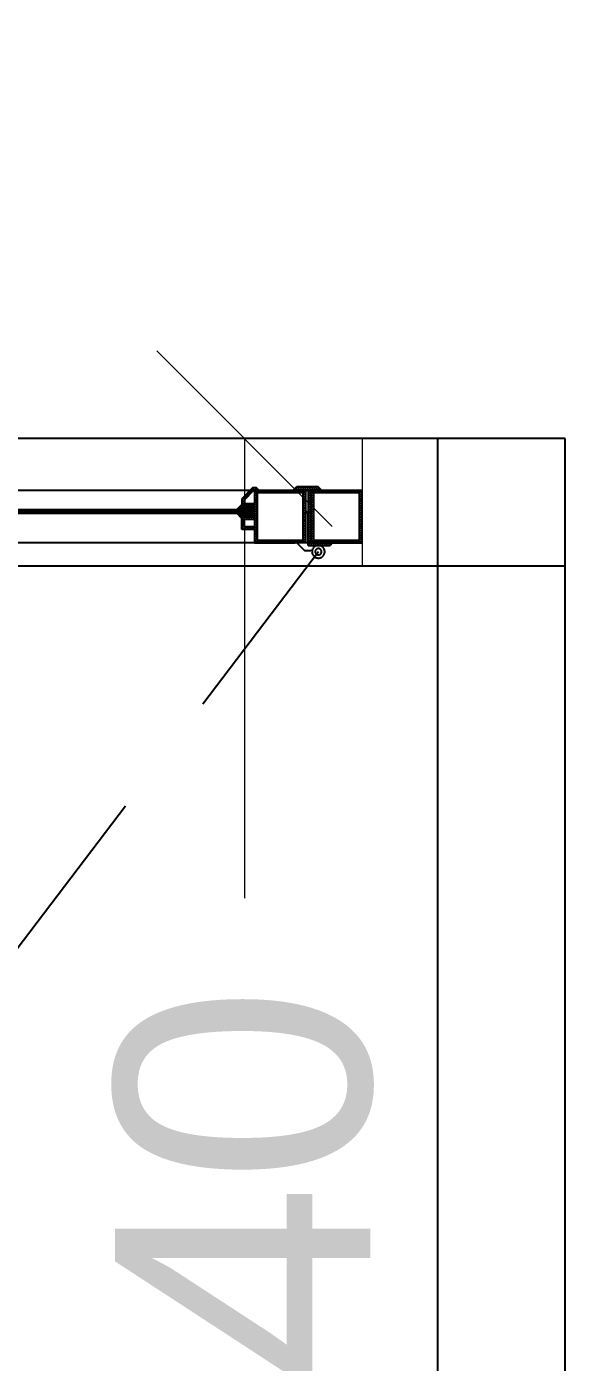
# Model space of a CAD drawing. Header units: metres. Extents: x -355 to 973, y -73 to 238.
# Drawn here: x 516.899 to 517.321, y 96.327 to 97.373 of the extents above; entities that cross this region are included whole.
import ezdxf

# ---------------------------------------------------------------- set-up
doc = ezdxf.new("R2010")
doc.units = ezdxf.units.M
doc.header["$LTSCALE"] = 3
doc.header["$MEASUREMENT"] = 0
doc.linetypes.add('ACAD_ISO02W100', pattern=[15, 12, -3])
doc.linetypes.add('HIDDEN2', pattern=[0.1875, 0.125, -0.0625])
doc.layers.add('05', color=21, linetype='Continuous', lineweight=5)
for name, color, linetype in [('2', 51, 'Continuous'), ('4', 4, 'ACAD_ISO02W100'), ('5', 2, 'Continuous'), ('Ditail', 1, 'Continuous')]:
    doc.layers.add(name, color=color, linetype=linetype)
doc.styles.get("Standard").update_dxf_attribs({"font": 'arial.ttf'})
doc.dimstyles.new('ahmad', dxfattribs={"dimtxt": 0.2, "dimasz": 0.1375, "dimexe": 0, "dimexo": 0.0625, "dimgap": 0.09, "dimtad": 0, "dimzin": 0, "dimdsep": 46, "dimtxsty": 'Standard', "dimblk": 'OBLIQUE', "dimcen": 0.09, "dimclrd": 245, "dimclrt": 61, "dimadec": 0, "dimazin": 0, "dimtfac": 1, "dimtofl": 0, "dimtmove": 0, "dimatfit": 3, "dimldrblk": 'OBLIQUE', "dimfxl": 0, "dimfxlon": 1, "dimtolj": 1, "dimtzin": 0, "dimlwd": 13, "dimarcsym": 0})

# ---------------------------------------------------------------- blocks, each defined once
blk = doc.blocks.new('_Oblique')
at = {"color": 0, "linetype": 'ByBlock', "lineweight": -2}
blk.add_line((-0.5, -0.5), (0.5, 0.5), dxfattribs=at)
blk = doc.blocks.new('*D888')
at = {"layer": '4', "color": 245, "lineweight": 13, "transparency": 16777216}
for p, q in [((517.0699, 97.0501), (517.0699, 96.6901)), ((517.0699, 95.6501), (517.0699, 96.0101))]:
    blk.add_line(p, q, dxfattribs=at)
at = {"layer": 'Defpoints', "color": 0, "transparency": 16777216}
for p in [(517.0699, 97.0501), (517.2213, 97.0501), (517.2213, 95.6501)]:
    blk.add_point(p, dxfattribs=at)
at = {"layer": '4', "color": 245, "lineweight": 13, "transparency": 16777216, "xscale": 0.1375, "yscale": 0.1375, "zscale": 0.1375}
for p, rotation in [((517.0699, 97.0501), 90), ((517.0699, 95.6501), 270)]:
    blk.add_blockref('_Oblique', p, dxfattribs=dict(at, rotation=rotation))
at = {"layer": '4', "color": 61, "transparency": 16777216, "insert": (517.0699, 96.3501), "char_height": 0.2, "attachment_point": 5, "rotation": 90}
blk.add_mtext('\\A1;1.40', dxfattribs=at)
blk = doc.blocks.new('*X66')
at = {"color": 0}
for p, q in [((20.5, 31.1), (24, 34.6)), ((21.4, 31.1), (24, 33.7)), ((22.2, 31.1), (24.7, 33.6)), ((23.1, 31.1), (25.6, 33.6)), ((24, 31.1), (26.5, 33.6)), ((24.9, 31.1), (27.4, 33.6)), ((25.6, 25.6), (32, 32)), ((25.8, 31.1), (28.3, 33.6)), ((26.7, 31.1), (29.2, 33.6)), ((27.5, 31.1), (30, 33.6)), ((28, 30.7), (30.9, 33.6)), ((28, 29.8), (31.8, 33.6)), ((28, 28.9), (32, 32.9)), ((20.1, 28.1), (20.1, 28.1)), ((20.5, 27.6), (21, 28.1)), ((21, 27.2), (21.9, 28.1)), ((21.4, 26.7), (22.8, 28.1)), ((21.9, 26.3), (23.7, 28.1)), ((22.3, 25.9), (24.5, 28.1)), ((22.8, 25.4), (25.4, 28.1)), ((23.2, 25), (26.3, 28.1)), ((23.6, 24.5), (24, 24.9)), ((24.7, 25.6), (27.2, 28.1)), ((26.5, 25.6), (32, 31.1)), ((27.3, 25.6), (32, 30.2)), ((28.2, 25.6), (32, 29.4)), ((29.1, 25.6), (32, 28.5)), ((30, 25.6), (32, 27.6)), ((30.9, 25.6), (32, 26.7)), ((31.8, 25.6), (32, 25.8))]:
    blk.add_line(p, q, dxfattribs=at)
blk = doc.blocks.new('dfgdfg')
for p, q in [((191.815, -169.4684), (191.815, -170.0842)), ((191.856, -169.5561), (191.856, -169.5569)), ((191.856, -169.5569), (191.856, -169.5561)), ((191.856, -169.5561), (191.856, -170.0807))]:
    blk.add_line(p, q)
at = {"layer": '05'}
for p, q in [((191.8965, -169.4684), (191.7965, -169.4684)), ((191.8167, -169.4684), (191.815, -169.4701)), ((191.8185, -169.4684), (191.815, -169.4719)), ((191.817, -169.4706), (191.815, -169.4686)), ((191.817, -169.4724), (191.815, -169.4704)), ((191.817, -169.4717), (191.815, -169.4737)), ((191.817, -169.4742), (191.815, -169.4722)), ((191.817, -169.4734), (191.815, -169.4754)), ((191.817, -169.4759), (191.815, -169.4739)), ((191.817, -169.4752), (191.815, -169.4772)), ((191.817, -169.4777), (191.815, -169.4757)), ((191.817, -169.477), (191.815, -169.479)), ((191.817, -169.4795), (191.815, -169.4775)), ((191.8185, -169.4704), (191.8165, -169.4684)), ((191.8203, -169.4684), (191.8183, -169.4704)), ((191.8203, -169.4704), (191.8183, -169.4684)), ((191.822, -169.4684), (191.82, -169.4704)), ((191.8221, -169.4704), (191.8201, -169.4684)), ((191.8238, -169.4684), (191.8218, -169.4704)), ((191.8238, -169.4704), (191.8218, -169.4684)), ((191.8256, -169.4684), (191.8236, -169.4704)), ((191.8256, -169.4704), (191.8236, -169.4684)), ((191.8273, -169.4684), (191.8253, -169.4704)), ((191.8274, -169.4704), (191.8254, -169.4684)), ((191.8291, -169.4684), (191.8271, -169.4704)), ((191.8291, -169.4704), (191.8271, -169.4684)), ((191.8309, -169.4684), (191.8289, -169.4704)), ((191.8309, -169.4704), (191.8289, -169.4684)), ((191.8327, -169.4684), (191.8306, -169.4704)), ((191.8327, -169.4704), (191.8307, -169.4684)), ((191.8344, -169.4684), (191.8324, -169.4704)), ((191.8344, -169.4704), (191.8324, -169.4684)), ((191.8362, -169.4684), (191.8342, -169.4704)), ((191.8362, -169.4704), (191.8342, -169.4684)), ((191.838, -169.4684), (191.836, -169.4704)), ((191.838, -169.4704), (191.836, -169.4684)), ((191.8397, -169.4684), (191.8377, -169.4704)), ((191.8397, -169.4704), (191.8377, -169.4684)), ((191.8415, -169.4684), (191.8395, -169.4704)), ((191.8415, -169.4704), (191.8395, -169.4684)), ((191.8433, -169.4684), (191.8413, -169.4704)), ((191.8433, -169.4704), (191.8413, -169.4684)), ((191.845, -169.4684), (191.843, -169.4704)), ((191.845, -169.4704), (191.843, -169.4684)), ((191.8468, -169.4684), (191.8448, -169.4704)), ((191.8468, -169.4704), (191.8448, -169.4684)), ((191.8486, -169.4684), (191.8466, -169.4704)), ((191.8486, -169.4704), (191.8466, -169.4684)), ((191.8503, -169.4684), (191.8483, -169.4704)), ((191.8503, -169.4704), (191.8483, -169.4684)), ((191.8521, -169.4684), (191.8501, -169.4704)), ((191.8521, -169.4704), (191.8501, -169.4684)), ((191.8539, -169.4684), (191.8519, -169.4704)), ((191.8539, -169.4704), (191.8519, -169.4684)), ((191.8556, -169.4684), (191.8536, -169.4704)), ((191.856, -169.4708), (191.8536, -169.4684)), ((191.856, -169.4698), (191.854, -169.4718)), ((191.856, -169.4725), (191.854, -169.4705)), ((191.856, -169.4715), (191.854, -169.4735)), ((191.856, -169.4743), (191.854, -169.4723)), ((191.856, -169.4733), (191.854, -169.4753)), ((191.856, -169.4761), (191.854, -169.4741)), ((191.856, -169.4751), (191.854, -169.4771)), ((191.856, -169.4778), (191.854, -169.4758)), ((191.856, -169.4768), (191.854, -169.4789)), ((191.856, -169.4796), (191.854, -169.4776)), ((191.856, -169.469), (191.8554, -169.4684)), ((191.817, -169.4787), (191.815, -169.4807)), ((191.817, -169.4812), (191.815, -169.4792)), ((191.817, -169.4805), (191.815, -169.4825)), ((191.817, -169.483), (191.815, -169.481)), ((191.817, -169.4823), (191.815, -169.4843)), ((191.817, -169.4848), (191.815, -169.4828)), ((191.817, -169.484), (191.815, -169.4861)), ((191.817, -169.4866), (191.815, -169.4845)), ((191.817, -169.4858), (191.815, -169.4878)), ((191.817, -169.4883), (191.815, -169.4863)), ((191.817, -169.4876), (191.815, -169.4896)), ((191.817, -169.4901), (191.815, -169.4881)), ((191.856, -169.4786), (191.854, -169.4806)), ((191.856, -169.4814), (191.854, -169.4794)), ((191.856, -169.4804), (191.854, -169.4824)), ((191.856, -169.4831), (191.854, -169.4811)), ((191.856, -169.4822), (191.854, -169.4842)), ((191.856, -169.4849), (191.854, -169.4829)), ((191.856, -169.4839), (191.854, -169.4859)), ((191.856, -169.4867), (191.854, -169.4847)), ((191.856, -169.4857), (191.854, -169.4877)), ((191.856, -169.4884), (191.854, -169.4864)), ((191.856, -169.4875), (191.854, -169.4895)), ((191.815, -169.4931), (191.813, -169.4951)), ((191.815, -169.4949), (191.813, -169.4969)), ((191.815, -169.4969), (191.813, -169.4949)), ((191.815, -169.4967), (191.813, -169.4987)), ((191.815, -169.4987), (191.813, -169.4967)), ((191.815, -169.4984), (191.813, -169.5004)), ((191.815, -169.5005), (191.813, -169.4985)), ((191.815, -169.4952), (191.8131, -169.4933)), ((191.815, -169.4934), (191.814, -169.4924)), ((191.815, -169.4916), (191.8149, -169.4915)), ((191.817, -169.4893), (191.815, -169.4914)), ((191.817, -169.4919), (191.815, -169.4898)), ((191.817, -169.4911), (191.815, -169.4931)), ((191.817, -169.4936), (191.815, -169.4916)), ((191.817, -169.4929), (191.815, -169.4949)), ((191.817, -169.4954), (191.815, -169.4934)), ((191.817, -169.4947), (191.815, -169.4967)), ((191.817, -169.4972), (191.815, -169.4952)), ((191.817, -169.4964), (191.815, -169.4984)), ((191.817, -169.4989), (191.815, -169.4969)), ((191.817, -169.4982), (191.815, -169.5002)), ((191.856, -169.4902), (191.854, -169.4882)), ((191.856, -169.4892), (191.854, -169.4912)), ((191.856, -169.492), (191.854, -169.49)), ((191.856, -169.491), (191.854, -169.493)), ((191.856, -169.4937), (191.854, -169.4917)), ((191.856, -169.4928), (191.854, -169.4948)), ((191.856, -169.4955), (191.854, -169.4935)), ((191.856, -169.4945), (191.854, -169.4965)), ((191.856, -169.4973), (191.854, -169.4953)), ((191.856, -169.4963), (191.854, -169.4983)), ((191.856, -169.4991), (191.854, -169.497)), ((191.856, -169.4981), (191.854, -169.5001)), ((191.815, -169.5002), (191.813, -169.5022)), ((191.815, -169.5022), (191.813, -169.5002)), ((191.815, -169.502), (191.813, -169.504)), ((191.815, -169.504), (191.813, -169.502)), ((191.815, -169.5037), (191.813, -169.5057)), ((191.815, -169.5058), (191.813, -169.5038)), ((191.815, -169.5055), (191.813, -169.5075)), ((191.815, -169.5075), (191.813, -169.5055)), ((191.815, -169.5073), (191.813, -169.5093)), ((191.8162, -169.5105), (191.813, -169.5073)), ((191.8156, -169.5085), (191.8135, -169.5105)), ((191.817, -169.5007), (191.815, -169.4987)), ((191.817, -169.5), (191.815, -169.502)), ((191.817, -169.5025), (191.815, -169.5005)), ((191.817, -169.5017), (191.815, -169.5037)), ((191.817, -169.5042), (191.815, -169.5022)), ((191.817, -169.5035), (191.815, -169.5055)), ((191.817, -169.506), (191.815, -169.504)), ((191.817, -169.5053), (191.815, -169.5073)), ((191.8177, -169.5085), (191.815, -169.5058)), ((191.8159, -169.5085), (191.815, -169.5075)), ((191.8173, -169.5085), (191.8153, -169.5105)), ((191.8176, -169.5065), (191.8156, -169.5085)), ((191.8179, -169.5105), (191.8159, -169.5085)), ((191.8191, -169.5085), (191.8171, -169.5105)), ((191.8193, -169.5065), (191.8173, -169.5085)), ((191.8195, -169.5085), (191.8175, -169.5065)), ((191.8197, -169.5105), (191.8177, -169.5085)), ((191.8209, -169.5085), (191.8189, -169.5105)), ((191.8211, -169.5065), (191.8191, -169.5085)), ((191.8212, -169.5085), (191.8192, -169.5065)), ((191.8215, -169.5105), (191.8195, -169.5085)), ((191.8226, -169.5085), (191.8206, -169.5105)), ((191.8229, -169.5065), (191.8209, -169.5085)), ((191.823, -169.5085), (191.821, -169.5065)), ((191.8233, -169.5105), (191.8212, -169.5085)), ((191.8244, -169.5085), (191.8224, -169.5105)), ((191.8246, -169.5065), (191.8226, -169.5085)), ((191.8248, -169.5085), (191.8228, -169.5065)), ((191.825, -169.5105), (191.823, -169.5085)), ((191.8262, -169.5085), (191.8242, -169.5105)), ((191.8264, -169.5065), (191.8244, -169.5085)), ((191.8266, -169.5085), (191.8245, -169.5065)), ((191.8268, -169.5105), (191.8248, -169.5085)), ((191.8279, -169.5085), (191.8259, -169.5105)), ((191.8282, -169.5065), (191.8262, -169.5085)), ((191.8283, -169.5085), (191.8263, -169.5065)), ((191.8286, -169.5105), (191.8266, -169.5085)), ((191.8297, -169.5085), (191.8277, -169.5105)), ((191.8299, -169.5065), (191.8279, -169.5085)), ((191.8301, -169.5085), (191.8281, -169.5065)), ((191.8303, -169.5105), (191.8283, -169.5085)), ((191.8315, -169.5085), (191.8295, -169.5105)), ((191.8317, -169.5065), (191.8297, -169.5085)), ((191.8319, -169.5085), (191.8299, -169.5065)), ((191.8321, -169.5105), (191.8301, -169.5085)), ((191.8332, -169.5085), (191.8312, -169.5105)), ((191.8335, -169.5065), (191.8315, -169.5085)), ((191.8336, -169.5085), (191.8316, -169.5065)), ((191.8339, -169.5105), (191.8319, -169.5085)), ((191.835, -169.5085), (191.833, -169.5105)), ((191.8352, -169.5065), (191.8332, -169.5085)), ((191.8354, -169.5085), (191.8334, -169.5065)), ((191.8356, -169.5105), (191.8336, -169.5085)), ((191.8368, -169.5085), (191.8348, -169.5105)), ((191.837, -169.5065), (191.835, -169.5085)), ((191.8372, -169.5085), (191.8352, -169.5065)), ((191.8374, -169.5105), (191.8354, -169.5085)), ((191.8385, -169.5085), (191.8365, -169.5105)), ((191.8388, -169.5065), (191.8368, -169.5085)), ((191.8389, -169.5085), (191.8369, -169.5065)), ((191.8386, -169.5099), (191.8372, -169.5085)), ((191.8403, -169.5085), (191.8383, -169.5105)), ((191.8405, -169.5065), (191.8385, -169.5085)), ((191.8407, -169.5085), (191.8387, -169.5065)), ((191.8395, -169.509), (191.8389, -169.5085)), ((191.8421, -169.5085), (191.8401, -169.5105)), ((191.8423, -169.5065), (191.8403, -169.5085)), ((191.8425, -169.5085), (191.8405, -169.5065)), ((191.8427, -169.5105), (191.8407, -169.5085)), ((191.8438, -169.5085), (191.8418, -169.5105)), ((191.8441, -169.5065), (191.8421, -169.5085)), ((191.8442, -169.5085), (191.8422, -169.5065)), ((191.8445, -169.5105), (191.8425, -169.5085)), ((191.8456, -169.5085), (191.8436, -169.5105)), ((191.8458, -169.5065), (191.8438, -169.5085)), ((191.846, -169.5085), (191.844, -169.5065)), ((191.8462, -169.5105), (191.8442, -169.5085)), ((191.8474, -169.5085), (191.8454, -169.5105)), ((191.8476, -169.5065), (191.8456, -169.5085)), ((191.8478, -169.5085), (191.8458, -169.5065)), ((191.848, -169.5105), (191.846, -169.5085)), ((191.8491, -169.5085), (191.8471, -169.5105)), ((191.8494, -169.5065), (191.8474, -169.5085)), ((191.8495, -169.5085), (191.8475, -169.5065)), ((191.8498, -169.5105), (191.8478, -169.5085)), ((191.8509, -169.5085), (191.8489, -169.5105)), ((191.8511, -169.5065), (191.8491, -169.5085)), ((191.8513, -169.5085), (191.8493, -169.5065)), ((191.8515, -169.5105), (191.8495, -169.5085)), ((191.8527, -169.5085), (191.8507, -169.5105)), ((191.8529, -169.5065), (191.8509, -169.5085)), ((191.8531, -169.5085), (191.8511, -169.5065)), ((191.8533, -169.5105), (191.8513, -169.5085)), ((191.8544, -169.5085), (191.8524, -169.5105)), ((191.856, -169.5051), (191.8527, -169.5085)), ((191.8548, -169.5085), (191.8528, -169.5065)), ((191.8551, -169.5105), (191.8531, -169.5085)), ((191.856, -169.5008), (191.854, -169.4988)), ((191.856, -169.4998), (191.854, -169.5018)), ((191.856, -169.5026), (191.854, -169.5006)), ((191.856, -169.5016), (191.854, -169.5036)), ((191.856, -169.5044), (191.854, -169.5024)), ((191.856, -169.5034), (191.854, -169.5054)), ((191.856, -169.5061), (191.854, -169.5041)), ((191.856, -169.5079), (191.854, -169.5059)), ((191.859, -169.5057), (191.8542, -169.5105)), ((191.856, -169.5069), (191.8544, -169.5085)), ((191.859, -169.5127), (191.8548, -169.5085)), ((191.8568, -169.5008), (191.856, -169.5016)), ((191.859, -169.5038), (191.856, -169.5008)), ((191.8577, -169.5017), (191.856, -169.5034)), ((191.8586, -169.5026), (191.856, -169.5051)), ((191.859, -169.5056), (191.856, -169.5026)), ((191.859, -169.5039), (191.856, -169.5069)), ((191.859, -169.5074), (191.856, -169.5044)), ((191.859, -169.5091), (191.856, -169.5061)), ((191.859, -169.5074), (191.856, -169.5105)), ((191.859, -169.5109), (191.856, -169.5079)), ((191.8144, -169.5105), (191.813, -169.5091)), ((191.8151, -169.5125), (191.815, -169.5126)), ((191.8168, -169.5125), (191.815, -169.5143)), ((191.8186, -169.5125), (191.815, -169.5161)), ((191.817, -169.5148), (191.815, -169.5128)), ((191.817, -169.5166), (191.815, -169.5146)), ((191.817, -169.5159), (191.815, -169.5179)), ((191.817, -169.5184), (191.815, -169.5164)), ((191.817, -169.5176), (191.815, -169.5196)), ((191.817, -169.5201), (191.815, -169.5181)), ((191.817, -169.5194), (191.815, -169.5214)), ((191.8184, -169.5145), (191.8164, -169.5125)), ((191.8202, -169.5145), (191.8182, -169.5125)), ((191.8204, -169.5125), (191.8184, -169.5145)), ((191.822, -169.5145), (191.82, -169.5125)), ((191.8222, -169.5125), (191.8201, -169.5145)), ((191.8237, -169.5145), (191.8217, -169.5125)), ((191.8239, -169.5125), (191.8219, -169.5145)), ((191.8255, -169.5145), (191.8235, -169.5125)), ((191.8257, -169.5125), (191.8237, -169.5145)), ((191.8273, -169.5145), (191.8253, -169.5125)), ((191.8275, -169.5125), (191.8255, -169.5145)), ((191.829, -169.5145), (191.827, -169.5125)), ((191.8292, -169.5125), (191.8272, -169.5145)), ((191.8308, -169.5145), (191.8288, -169.5125)), ((191.831, -169.5125), (191.829, -169.5145)), ((191.8326, -169.5145), (191.8306, -169.5125)), ((191.8328, -169.5125), (191.8308, -169.5145)), ((191.8343, -169.5145), (191.8323, -169.5125)), ((191.8345, -169.5125), (191.8325, -169.5145)), ((191.8361, -169.5145), (191.8341, -169.5125)), ((191.8363, -169.5125), (191.8343, -169.5145)), ((191.8379, -169.5145), (191.8359, -169.5125)), ((191.8381, -169.5125), (191.8361, -169.5145)), ((191.8396, -169.5145), (191.8376, -169.5125)), ((191.8398, -169.5125), (191.8378, -169.5145)), ((191.8392, -169.5105), (191.8386, -169.5099)), ((191.8414, -169.5145), (191.8394, -169.5125)), ((191.8409, -169.5105), (191.8395, -169.509)), ((191.8416, -169.5125), (191.8396, -169.5145)), ((191.8432, -169.5145), (191.8412, -169.5125)), ((191.8434, -169.5125), (191.8414, -169.5145)), ((191.8449, -169.5145), (191.8429, -169.5125)), ((191.8451, -169.5125), (191.8431, -169.5145)), ((191.8467, -169.5145), (191.8447, -169.5125)), ((191.8469, -169.5125), (191.8449, -169.5145)), ((191.8485, -169.5145), (191.8465, -169.5125)), ((191.8487, -169.5125), (191.8467, -169.5145)), ((191.8502, -169.5145), (191.8482, -169.5125)), ((191.8504, -169.5125), (191.8484, -169.5145)), ((191.852, -169.5145), (191.85, -169.5125)), ((191.8522, -169.5125), (191.8502, -169.5145)), ((191.8538, -169.5145), (191.8518, -169.5125)), ((191.854, -169.5125), (191.852, -169.5145)), ((191.856, -169.515), (191.8535, -169.5125)), ((191.8557, -169.5125), (191.8537, -169.5145)), ((191.856, -169.514), (191.854, -169.516)), ((191.856, -169.5167), (191.854, -169.5147)), ((191.856, -169.5157), (191.854, -169.5177)), ((191.856, -169.5185), (191.854, -169.5165)), ((191.856, -169.5175), (191.854, -169.5195)), ((191.856, -169.5203), (191.854, -169.5183)), ((191.856, -169.5193), (191.854, -169.5213)), ((191.856, -169.5132), (191.8553, -169.5125)), ((191.859, -169.5092), (191.856, -169.5122)), ((191.859, -169.511), (191.856, -169.514)), ((191.859, -169.5144), (191.856, -169.5114)), ((191.859, -169.5127), (191.856, -169.5157)), ((191.859, -169.5162), (191.856, -169.5132)), ((191.859, -169.5145), (191.856, -169.5175)), ((191.859, -169.518), (191.856, -169.515)), ((191.859, -169.5163), (191.856, -169.5193)), ((191.8589, -169.5196), (191.856, -169.5167)), ((191.859, -169.518), (191.856, -169.521)), ((191.858, -169.5205), (191.856, -169.5185)), ((191.817, -169.5219), (191.815, -169.5199)), ((191.817, -169.5212), (191.815, -169.5232)), ((191.817, -169.5237), (191.815, -169.5217)), ((191.817, -169.5229), (191.815, -169.5249)), ((191.817, -169.5254), (191.815, -169.5234)), ((191.817, -169.5247), (191.815, -169.5267)), ((191.817, -169.5272), (191.815, -169.5252)), ((191.817, -169.5265), (191.815, -169.5285)), ((191.817, -169.529), (191.815, -169.527)), ((191.817, -169.5282), (191.815, -169.5302)), ((191.817, -169.5307), (191.815, -169.5287)), ((191.856, -169.522), (191.854, -169.52)), ((191.856, -169.521), (191.854, -169.523)), ((191.856, -169.5238), (191.854, -169.5218)), ((191.856, -169.5228), (191.854, -169.5248)), ((191.856, -169.5256), (191.854, -169.5236)), ((191.856, -169.5246), (191.854, -169.5266)), ((191.856, -169.5273), (191.854, -169.5253)), ((191.856, -169.5263), (191.854, -169.5283)), ((191.856, -169.5291), (191.854, -169.5271)), ((191.856, -169.5281), (191.854, -169.5301)), ((191.856, -169.5309), (191.854, -169.5289)), ((191.856, -169.5299), (191.854, -169.5319)), ((191.8571, -169.5214), (191.856, -169.5203)), ((191.8563, -169.5223), (191.856, -169.522)), ((191.817, -169.53), (191.815, -169.532)), ((191.817, -169.5325), (191.815, -169.5305)), ((191.817, -169.5318), (191.815, -169.5338)), ((191.817, -169.5343), (191.815, -169.5323)), ((191.817, -169.5335), (191.815, -169.5355)), ((191.817, -169.536), (191.815, -169.534)), ((191.817, -169.5353), (191.815, -169.5373)), ((191.817, -169.5378), (191.815, -169.5358)), ((191.817, -169.5371), (191.815, -169.5391)), ((191.817, -169.5396), (191.815, -169.5376)), ((191.817, -169.5388), (191.815, -169.5409)), ((191.817, -169.5414), (191.815, -169.5393)), ((191.856, -169.5326), (191.854, -169.5306)), ((191.856, -169.5316), (191.854, -169.5337)), ((191.856, -169.5344), (191.854, -169.5324)), ((191.856, -169.5334), (191.854, -169.5354)), ((191.856, -169.5362), (191.854, -169.5342)), ((191.856, -169.5352), (191.854, -169.5372)), ((191.856, -169.5379), (191.854, -169.5359)), ((191.856, -169.537), (191.854, -169.539)), ((191.856, -169.5397), (191.854, -169.5377)), ((191.856, -169.5387), (191.854, -169.5407)), ((191.856, -169.5415), (191.854, -169.5395)), ((191.817, -169.5406), (191.815, -169.5426)), ((191.817, -169.5431), (191.815, -169.5411)), ((191.817, -169.5424), (191.815, -169.5444)), ((191.817, -169.5449), (191.815, -169.5429)), ((191.817, -169.5442), (191.815, -169.5462)), ((191.817, -169.5467), (191.815, -169.5447)), ((191.817, -169.5459), (191.815, -169.5479)), ((191.817, -169.5484), (191.815, -169.5464)), ((191.817, -169.5477), (191.815, -169.5497)), ((191.817, -169.5502), (191.815, -169.5482)), ((191.817, -169.5495), (191.815, -169.5515)), ((191.8176, -169.5526), (191.815, -169.55)), ((191.8177, -169.5506), (191.8157, -169.5526)), ((191.8194, -169.5506), (191.8174, -169.5526)), ((191.8194, -169.5526), (191.8174, -169.5506)), ((191.8211, -169.5526), (191.8191, -169.5506)), ((191.8212, -169.5506), (191.8192, -169.5526)), ((191.8229, -169.5526), (191.8209, -169.5506)), ((191.823, -169.5506), (191.821, -169.5526)), ((191.8247, -169.5506), (191.8227, -169.5526)), ((191.8247, -169.5526), (191.8227, -169.5506)), ((191.8264, -169.5526), (191.8244, -169.5506)), ((191.8265, -169.5506), (191.8245, -169.5526)), ((191.8282, -169.5526), (191.8262, -169.5506)), ((191.8283, -169.5506), (191.8263, -169.5526)), ((191.83, -169.5506), (191.828, -169.5526)), ((191.83, -169.5526), (191.828, -169.5506)), ((191.8317, -169.5526), (191.8297, -169.5506)), ((191.8318, -169.5506), (191.8298, -169.5526)), ((191.8335, -169.5526), (191.8315, -169.5506)), ((191.8336, -169.5506), (191.8316, -169.5526)), ((191.8353, -169.5506), (191.8333, -169.5526)), ((191.8353, -169.5526), (191.8333, -169.5506)), ((191.8371, -169.5526), (191.835, -169.5506)), ((191.8371, -169.5506), (191.8351, -169.5526)), ((191.8388, -169.5526), (191.8368, -169.5506)), ((191.8389, -169.5506), (191.8369, -169.5526)), ((191.8406, -169.5506), (191.8386, -169.5526)), ((191.8406, -169.5526), (191.8386, -169.5506)), ((191.8424, -169.5506), (191.8404, -169.5526)), ((191.8424, -169.5526), (191.8404, -169.5506)), ((191.8441, -169.5526), (191.8421, -169.5506)), ((191.8442, -169.5506), (191.8422, -169.5526)), ((191.8459, -169.5506), (191.8439, -169.5526)), ((191.8459, -169.5526), (191.8439, -169.5506)), ((191.8477, -169.5506), (191.8457, -169.5526)), ((191.8477, -169.5526), (191.8457, -169.5506)), ((191.8494, -169.5526), (191.8474, -169.5506)), ((191.8495, -169.5506), (191.8475, -169.5526)), ((191.8513, -169.5506), (191.8492, -169.5526)), ((191.8512, -169.5526), (191.8492, -169.5506)), ((191.853, -169.5506), (191.851, -169.5526)), ((191.853, -169.5526), (191.851, -169.5506)), ((191.8547, -169.5526), (191.8527, -169.5506)), ((191.856, -169.5493), (191.8528, -169.5526)), ((191.856, -169.5405), (191.854, -169.5425)), ((191.856, -169.5432), (191.854, -169.5412)), ((191.856, -169.5423), (191.854, -169.5443)), ((191.856, -169.545), (191.854, -169.543)), ((191.856, -169.544), (191.854, -169.546)), ((191.856, -169.5468), (191.854, -169.5448)), ((191.856, -169.5458), (191.854, -169.5478)), ((191.856, -169.5485), (191.854, -169.5465)), ((191.856, -169.5476), (191.854, -169.5496)), ((191.856, -169.5503), (191.854, -169.5483)), ((191.856, -169.5521), (191.854, -169.5501)), ((191.8561, -169.5492), (191.856, -169.5493)), ((191.857, -169.5501), (191.856, -169.5511)), ((191.858, -169.5523), (191.856, -169.5503)), ((191.8158, -169.5526), (191.815, -169.5517)), ((191.8263, -169.5526), (191.8255, -169.5533)), ((191.8275, -169.5531), (191.8255, -169.5551)), ((191.8275, -169.5554), (191.8255, -169.5534)), ((191.8275, -169.5548), (191.8255, -169.5568)), ((191.8275, -169.5572), (191.8255, -169.5552)), ((191.8275, -169.5566), (191.8255, -169.5586)), ((191.8275, -169.559), (191.8255, -169.557)), ((191.8275, -169.5584), (191.8255, -169.5604)), ((191.8294, -169.5626), (191.8255, -169.5587)), ((191.8275, -169.5601), (191.8255, -169.5621)), ((191.8276, -169.5626), (191.8255, -169.5605)), ((191.8275, -169.5537), (191.8264, -169.5526)), ((191.8289, -169.5606), (191.8269, -169.5626)), ((191.8306, -169.5606), (191.8286, -169.5626)), ((191.8312, -169.5626), (191.8292, -169.5606)), ((191.8324, -169.5606), (191.8304, -169.5626)), ((191.8329, -169.5626), (191.8309, -169.5606)), ((191.8356, -169.5592), (191.8322, -169.5626)), ((191.8347, -169.5626), (191.8327, -169.5606)), ((191.8351, -169.5526), (191.8335, -169.5541)), ((191.8356, -169.5546), (191.8335, -169.5526)), ((191.8356, -169.5539), (191.8335, -169.5559)), ((191.8356, -169.5564), (191.8335, -169.5544)), ((191.8356, -169.5557), (191.8335, -169.5577)), ((191.8356, -169.5581), (191.8335, -169.5561)), ((191.8356, -169.5574), (191.8335, -169.5594)), ((191.8356, -169.5599), (191.8335, -169.5579)), ((191.8356, -169.5617), (191.8335, -169.5597)), ((191.8356, -169.561), (191.8339, -169.5626)), ((191.8356, -169.5528), (191.8353, -169.5526)), ((191.8369, -169.5526), (191.8356, -169.5539)), ((191.8373, -169.5546), (191.8356, -169.5528)), ((191.8386, -169.5526), (191.8366, -169.5546)), ((191.8391, -169.5546), (191.8371, -169.5526)), ((191.8404, -169.5526), (191.8384, -169.5546)), ((191.8408, -169.5546), (191.8388, -169.5526)), ((191.8422, -169.5526), (191.8402, -169.5546)), ((191.8426, -169.5546), (191.8406, -169.5526)), ((191.8439, -169.5526), (191.8419, -169.5546)), ((191.8456, -169.5558), (191.8424, -169.5526)), ((191.8456, -169.5527), (191.8436, -169.5547)), ((191.8456, -169.5545), (191.8436, -169.5565)), ((191.8456, -169.5575), (191.8436, -169.5555)), ((191.8456, -169.5562), (191.8436, -169.5582)), ((191.8456, -169.5593), (191.8436, -169.5573)), ((191.8456, -169.558), (191.8436, -169.56)), ((191.8471, -169.5626), (191.8436, -169.5591)), ((191.8456, -169.5598), (191.8436, -169.5618)), ((191.8453, -169.5626), (191.8436, -169.5608)), ((191.8456, -169.554), (191.8441, -169.5526)), ((191.8465, -169.5606), (191.8445, -169.5626)), ((191.8483, -169.5606), (191.8463, -169.5626)), ((191.8488, -169.5626), (191.8468, -169.5606)), ((191.858, -169.5526), (191.8481, -169.5626)), ((191.8501, -169.562), (191.8486, -169.5606)), ((191.8509, -169.5612), (191.8495, -169.5597)), ((191.8518, -169.5603), (191.8504, -169.5589)), ((191.8527, -169.5594), (191.8513, -169.558)), ((191.8536, -169.5585), (191.8522, -169.5571)), ((191.8545, -169.5576), (191.8531, -169.5562)), ((191.8554, -169.5567), (191.8539, -169.5553)), ((191.856, -169.5511), (191.8546, -169.5526)), ((191.8563, -169.5559), (191.8548, -169.5544)), ((191.8571, -169.555), (191.8557, -169.5536)), ((191.8579, -169.551), (191.856, -169.5529)), ((191.858, -169.5541), (191.856, -169.5521)), ((191.8259, -169.5626), (191.8255, -169.5623))]:
    blk.add_line(p, q, dxfattribs=at)
at = {"layer": '2'}
for p, q in [((191.8387, -170.0782), (191.8387, -169.5586)), ((191.8393, -170.0782), (191.8393, -169.5586)), ((191.8399, -170.0782), (191.8399, -169.5586)), ((191.8406, -170.0782), (191.8406, -169.5586))]:
    blk.add_line(p, q, dxfattribs=at)
at = {"layer": '4'}
for p, q in [((191.815, -169.4684), (191.856, -169.4684)), ((191.815, -169.4914), (191.815, -169.4684)), ((191.817, -169.4704), (191.854, -169.4704)), ((191.817, -169.5065), (191.817, -169.4704)), ((191.854, -169.4704), (191.854, -169.5065)), ((191.856, -169.4684), (191.856, -169.5)), ((191.815, -169.4914), (191.813, -169.4934)), ((191.813, -169.5105), (191.813, -169.4934)), ((191.815, -169.4965), (191.815, -169.5085)), ((191.809, -169.5135), (191.809, -169.5075)), ((191.854, -169.5065), (191.817, -169.5065)), ((191.84, -169.5085), (191.838, -169.5105)), ((191.856, -169.5), (191.859, -169.503)), ((191.859, -169.5195), (191.859, -169.503)), ((191.815, -169.5195), (191.809, -169.5135)), ((191.813, -169.5105), (191.838, -169.5105)), ((191.817, -169.5145), (191.854, -169.5145)), ((191.817, -169.5506), (191.817, -169.5145)), ((191.856, -169.5105), (191.821, -169.5105)), ((191.84, -169.5125), (191.838, -169.5105)), ((191.84, -169.5125), (191.856, -169.5125)), ((191.854, -169.5145), (191.854, -169.5506)), ((191.856, -169.5125), (191.856, -169.5105)), ((191.815, -169.5195), (191.815, -169.5209)), ((191.815, -169.5526), (191.815, -169.5209)), ((191.856, -169.5225), (191.859, -169.5195)), ((191.856, -169.5225), (191.856, -169.5491)), ((191.854, -169.5506), (191.817, -169.5506)), ((191.856, -169.5491), (191.858, -169.5511)), ((191.8255, -169.5526), (191.815, -169.5526)), ((191.8255, -169.5526), (191.8255, -169.5626)), ((191.8275, -169.5526), (191.8275, -169.5606)), ((191.8335, -169.5526), (191.8275, -169.5526)), ((191.8275, -169.5606), (191.8335, -169.5606)), ((191.8335, -169.5606), (191.8335, -169.5526)), ((191.8356, -169.5626), (191.8356, -169.5526)), ((191.8436, -169.5546), (191.8356, -169.5546)), ((191.8411, -169.5586), (191.8381, -169.5586)), ((191.8381, -170.0782), (191.8381, -169.5586)), ((191.8411, -170.0782), (191.8411, -169.5586)), ((191.8436, -169.5626), (191.8436, -169.5546)), ((191.856, -169.5526), (191.8456, -169.5526)), ((191.8456, -169.5526), (191.8456, -169.5606)), ((191.8487, -169.5606), (191.8456, -169.5606)), ((191.856, -169.5533), (191.8487, -169.5606)), ((191.858, -169.5541), (191.8495, -169.5626)), ((191.856, -169.5526), (191.856, -169.5533)), ((191.858, -169.5511), (191.858, -169.5541)), ((191.8255, -169.5626), (191.8356, -169.5626)), ((191.8341, -169.5626), (191.8381, -169.5665)), ((191.845, -169.5626), (191.8411, -169.5665)), ((191.8495, -169.5626), (191.8436, -169.5626))]:
    blk.add_line(p, q, dxfattribs=at)
for radius in [0.00501, 0.0025]:
    blk.add_circle((191.808, -169.5026), radius, dxfattribs=at)
at = {"layer": '5'}
for p, q in [((191.815, -169.5085), (191.815, -169.4914)), ((191.856, -169.5085), (191.815, -169.5085)), ((191.856, -169.5085), (191.856, -169.5)), ((191.815, -169.5125), (191.84, -169.5125)), ((191.815, -169.5125), (191.815, -169.5195)), ((191.856, -169.5225), (191.856, -169.5125)), ((191.856, -169.5491), (191.856, -169.5526)), ((191.8275, -169.5526), (191.8255, -169.5526)), ((191.8356, -169.5526), (191.8335, -169.5526)), ((191.8356, -169.5526), (191.8456, -169.5526))]:
    blk.add_line(p, q, dxfattribs=at)
at = {"layer": 'Ditail', "color": 1, "linetype": 'HIDDEN2', "ltscale": 0.4}
blk.add_line((191.808, -169.5026), (191.3013, -169.887), dxfattribs=at)
at = {"layer": '2', "xscale": 0.001001994631451453, "yscale": 0.001001994631451453, "zscale": 0.001001994631451453, "rotation": 90}
blk.add_blockref('*X66', (191.8692, -169.5866), dxfattribs=at)
blk = doc.blocks.new('*D894')
at = {"color": 245, "lineweight": 13, "transparency": 16777216}
for p, q in [((516.2975, 98.3501), (516.2975, 98.0401)), ((516.2975, 97.0501), (516.2975, 97.3601))]:
    blk.add_line(p, q, dxfattribs=at)
at = {"layer": 'Defpoints', "color": 0, "transparency": 16777216}
for p in [(516.2975, 98.3501), (517.3213, 98.3501), (517.3213, 97.0501)]:
    blk.add_point(p, dxfattribs=at)
at = {"color": 245, "lineweight": 13, "transparency": 16777216, "xscale": 0.1375, "yscale": 0.1375, "zscale": 0.1375}
for p, rotation in [((516.2975, 98.3501), 90), ((516.2975, 97.0501), 270)]:
    blk.add_blockref('_Oblique', p, dxfattribs=dict(at, rotation=rotation))
at = {"color": 61, "transparency": 16777216, "insert": (516.2975, 97.7001), "char_height": 0.2, "attachment_point": 5, "rotation": 90}
blk.add_mtext('\\A1;1.30', dxfattribs=at)

msp = doc.modelspace()

# ---------------------------------------------------------------- linework, layer by layer
at = {"layer": '4', "color": 0}
for p, q in [((517.3213, 97.0501), (516.0213, 97.0501)), ((517.2213, 95.6501), (517.2213, 97.0501)), ((517.3213, 95.6501), (517.3213, 97.0501)), ((517.3213, 96.9501), (516.0213, 96.9501))]:
    msp.add_line(p, q, dxfattribs=at)

# ---------------------------------------------------------------- block references
at = {"xscale": -1, "rotation": 270}
msp.add_blockref('dfgdfg', (686.6304, -94.8465), dxfattribs=at)

# ---------------------------------------------------------------- dimensions: what is measured, and where the dimension line sits
dim = msp.add_linear_dim(base=(516.2975, 98.3501), p1=(517.3213, 97.0501), p2=(517.3213, 98.3501), angle=270, dimstyle='ahmad')
dim.commit()
dim.dimension.update_dxf_attribs({"geometry": '*D894', "text_midpoint": (516.2975, 97.7001)})
at = {"layer": '4', "color": 0}
dim = msp.add_linear_dim(base=(517.0699, 97.0501), p1=(517.2213, 95.6501), p2=(517.2213, 97.0501), angle=270, dimstyle='ahmad', dxfattribs=at)
dim.commit()
dim.dimension.update_dxf_attribs({"geometry": '*D888', "text_midpoint": (517.0699, 96.3501)})

doc.saveas('drawing.dxf')
